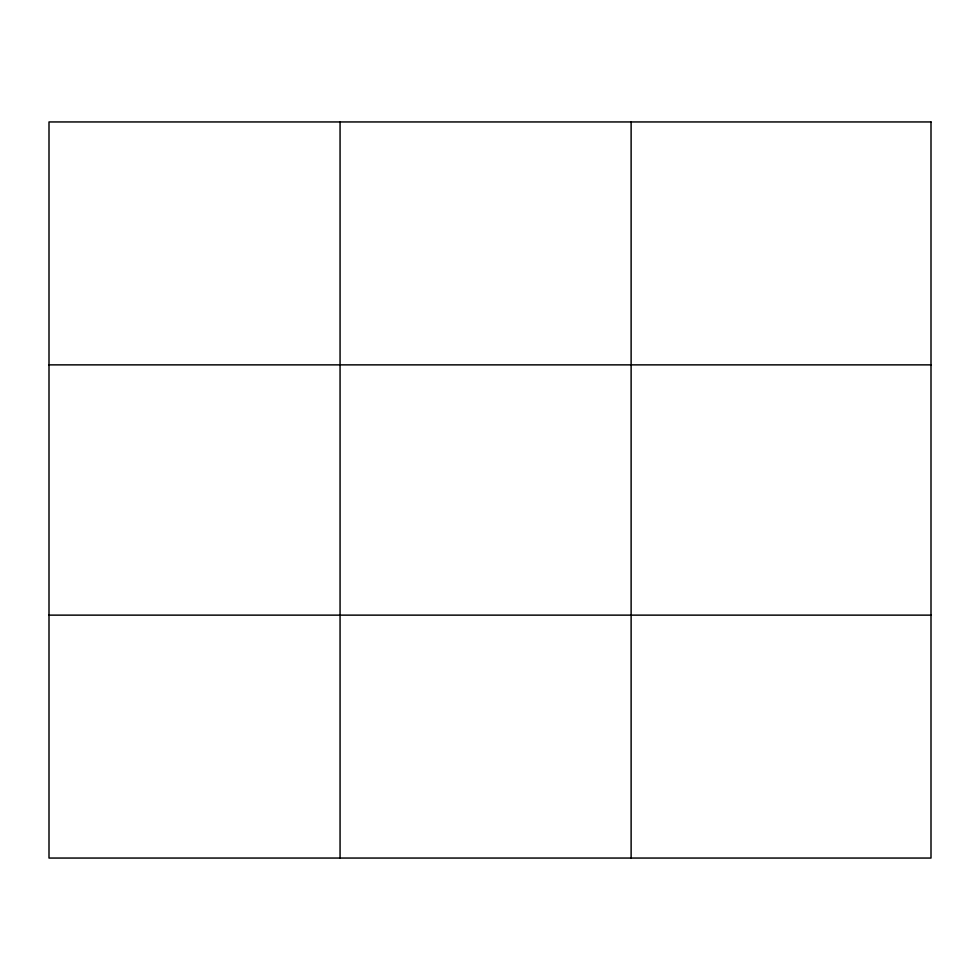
<?xml version="1.0" encoding="UTF-8"?>
<svg xmlns="http://www.w3.org/2000/svg" width="980" height="980" viewBox="0 0 980 980"><rect width="100%" height="100%" fill="white"/><g stroke="black" fill="none" stroke-linecap="round" stroke-linejoin="round"><path stroke-width="1.47" d="M340.06 121.949L340.06 858.051M631.12 121.949L631.12 858.051M49 364.866L931 364.866M49 615.134L931 615.134M931 121.949L931 858.051L49 858.051L49 121.949L931 121.949"/></g></svg>
